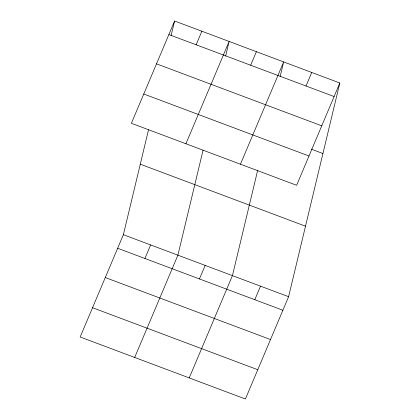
<?xml version="1.0" encoding="UTF-8"?>
<svg xmlns="http://www.w3.org/2000/svg" width="420" height="420" viewBox="0 0 420 420"><rect width="100%" height="100%" fill="white"/><g stroke="black" fill="none" stroke-linecap="round" stroke-linejoin="round"><path stroke-width="0.63" d="M339.832 82.997L296.625 185.288L131.392 123.291L174.599 21L339.832 82.997L288.608 296.709L245.401 399L80.168 337.003L123.375 234.712L148.528 129.77M171.097 35.611L174.599 21M203.054 150.229L177.902 255.171L134.694 357.462M225.624 56.075L229.126 41.459L185.918 143.75M257.738 170.047L232.433 275.63L189.221 377.921M280.151 76.535L283.652 61.919L240.445 164.209M196.14 44.777L201.863 31.232M144.916 258.489L150.638 244.939M250.667 65.242L256.389 51.691M199.442 278.948L205.165 265.398M306.017 86.011L311.74 72.461M254.798 299.723L260.521 286.172M168.877 34.55L334.11 96.548M156.508 63.835L321.736 125.832M311.325 149.168L322.928 153.526M143.761 94.007L308.994 156.004M140.28 164.189L305.513 226.186M123.375 234.712L288.608 296.709M117.653 248.262L282.886 310.259M105.284 277.546L270.517 339.544M92.537 307.718L257.77 369.716"/></g></svg>
